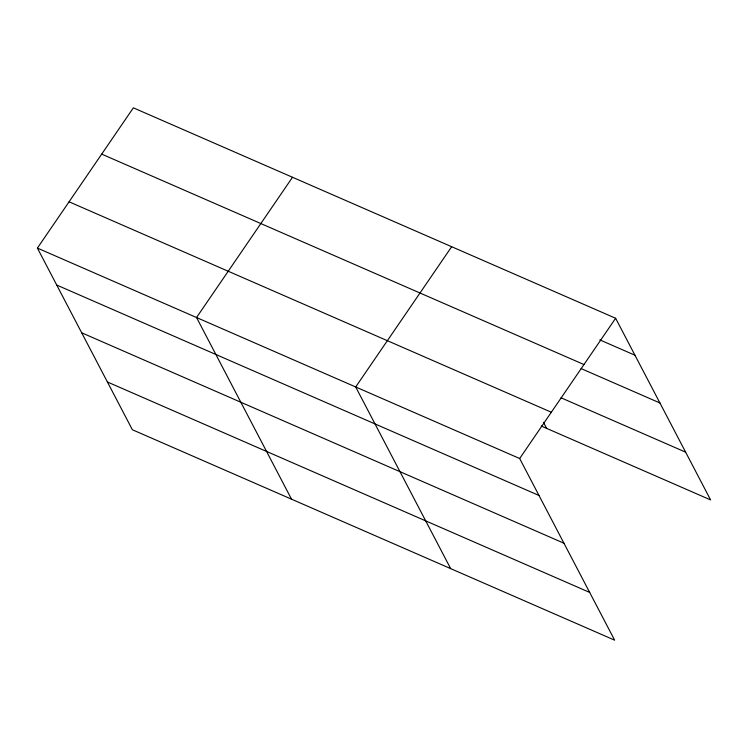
<?xml version="1.0" encoding="UTF-8"?>
<svg xmlns="http://www.w3.org/2000/svg" width="748" height="748" viewBox="0 0 748 748"><rect width="100%" height="100%" fill="white"/><g stroke="black" fill="none" stroke-linecap="round" stroke-linejoin="round"><path stroke-width="1.12" d="M37.4 248.084L519.664 458.515L614.632 640.166L132.368 429.735L37.4 248.084L133.368 107.834L615.632 318.265L710.6 499.916L541.29 426.042M292.515 177.276L196.546 317.526L291.514 499.178M451.661 246.718L355.693 386.968L450.661 568.62M519.664 458.515L615.632 318.265M599.821 339.891L634.959 355.225M101.7 154.116L583.964 364.547M581.131 368.596L659.923 402.976M561.065 397.814L685.635 452.166M69.068 201.801L551.332 412.232M56.726 285.044L538.99 495.475M81.682 332.795L563.945 543.216M107.403 381.985L589.667 592.416M543.441 422.274L546.629 428.37"/></g></svg>
